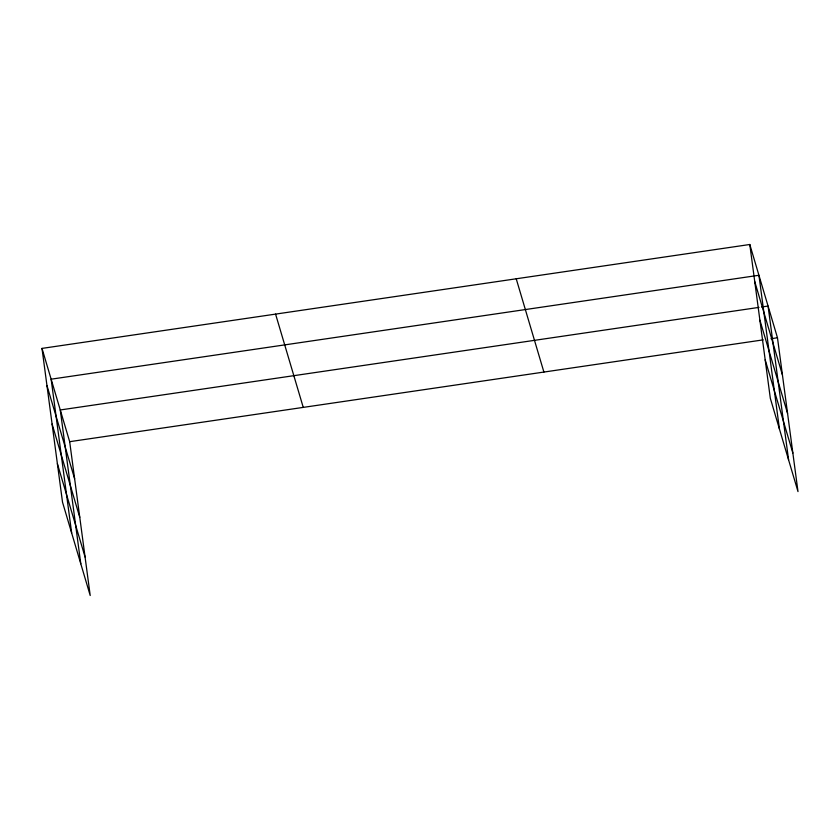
<?xml version="1.0" encoding="UTF-8"?>
<svg xmlns="http://www.w3.org/2000/svg" width="840" height="840" viewBox="0 0 840 840"><rect width="100%" height="100%" fill="white"/><g stroke="black" fill="none" stroke-linecap="round" stroke-linejoin="round"><path stroke-width="1.26" d="M42 348.401L69.678 441.683L90.206 595.508L62.527 502.236L42 348.401L749.795 244.493L777.473 337.764L798 491.6L770.322 398.318L749.795 244.493M758.982 307.387L60.27 409.962L80.797 563.798M761.575 307.01L768.065 306.054L788.592 459.89M69.678 441.683L763.203 339.864M770.984 338.719L777.473 337.764M754.75 281.62L782.428 374.903M759.885 320.135L787.563 413.406M765.177 359.814L792.865 453.086M516.222 278.786L543.9 372.057M275.572 314.108L303.25 407.39M46.956 385.529L74.634 478.81M52.09 424.043L79.769 517.325M57.383 463.722L85.071 557.004M779.457 429.104L758.929 275.268L51.135 379.187L71.663 533.012"/></g></svg>
